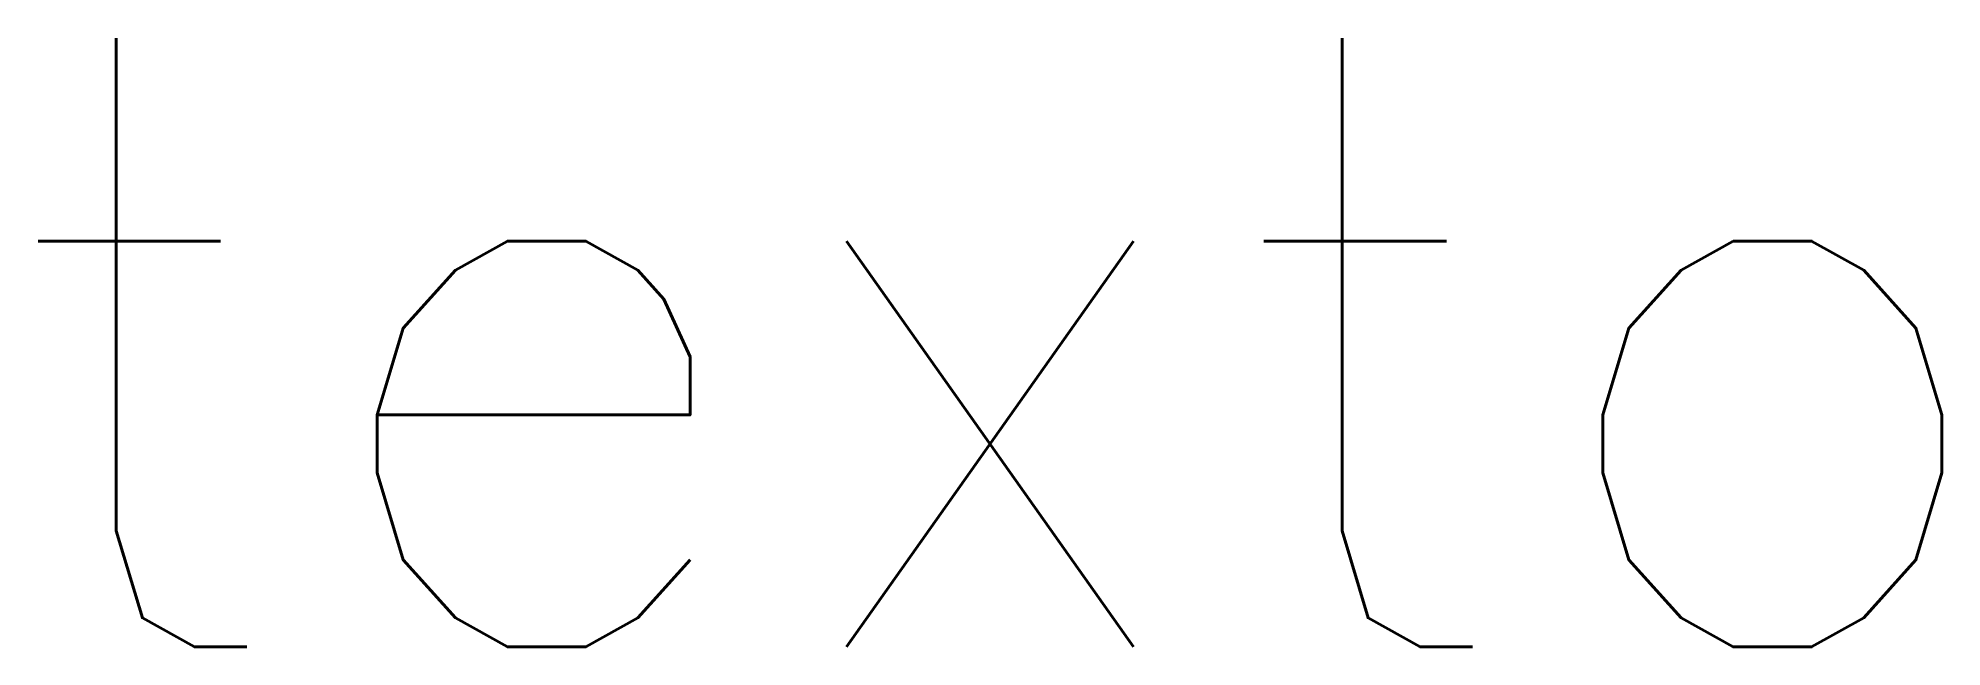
# Model space of a CAD drawing. Extents: x 0.09 to 3.21, y 0 to 1.
import ezdxf

# ---------------------------------------------------------------- set-up
doc = ezdxf.new("R2010")
doc.units = 0
doc.header["$MEASUREMENT"] = 0
doc.layers.get('0').update_dxf_attribs({"linetype": 'CONTINUOUS'})
doc.styles.add('ROMANS', font='romans.shx')

msp = doc.modelspace()

# ---------------------------------------------------------------- texts
at = {"style": 'ROMANS'}
msp.add_text('texto', height=1, dxfattribs=at).set_placement((0, 0))

doc.saveas('drawing.dxf')
